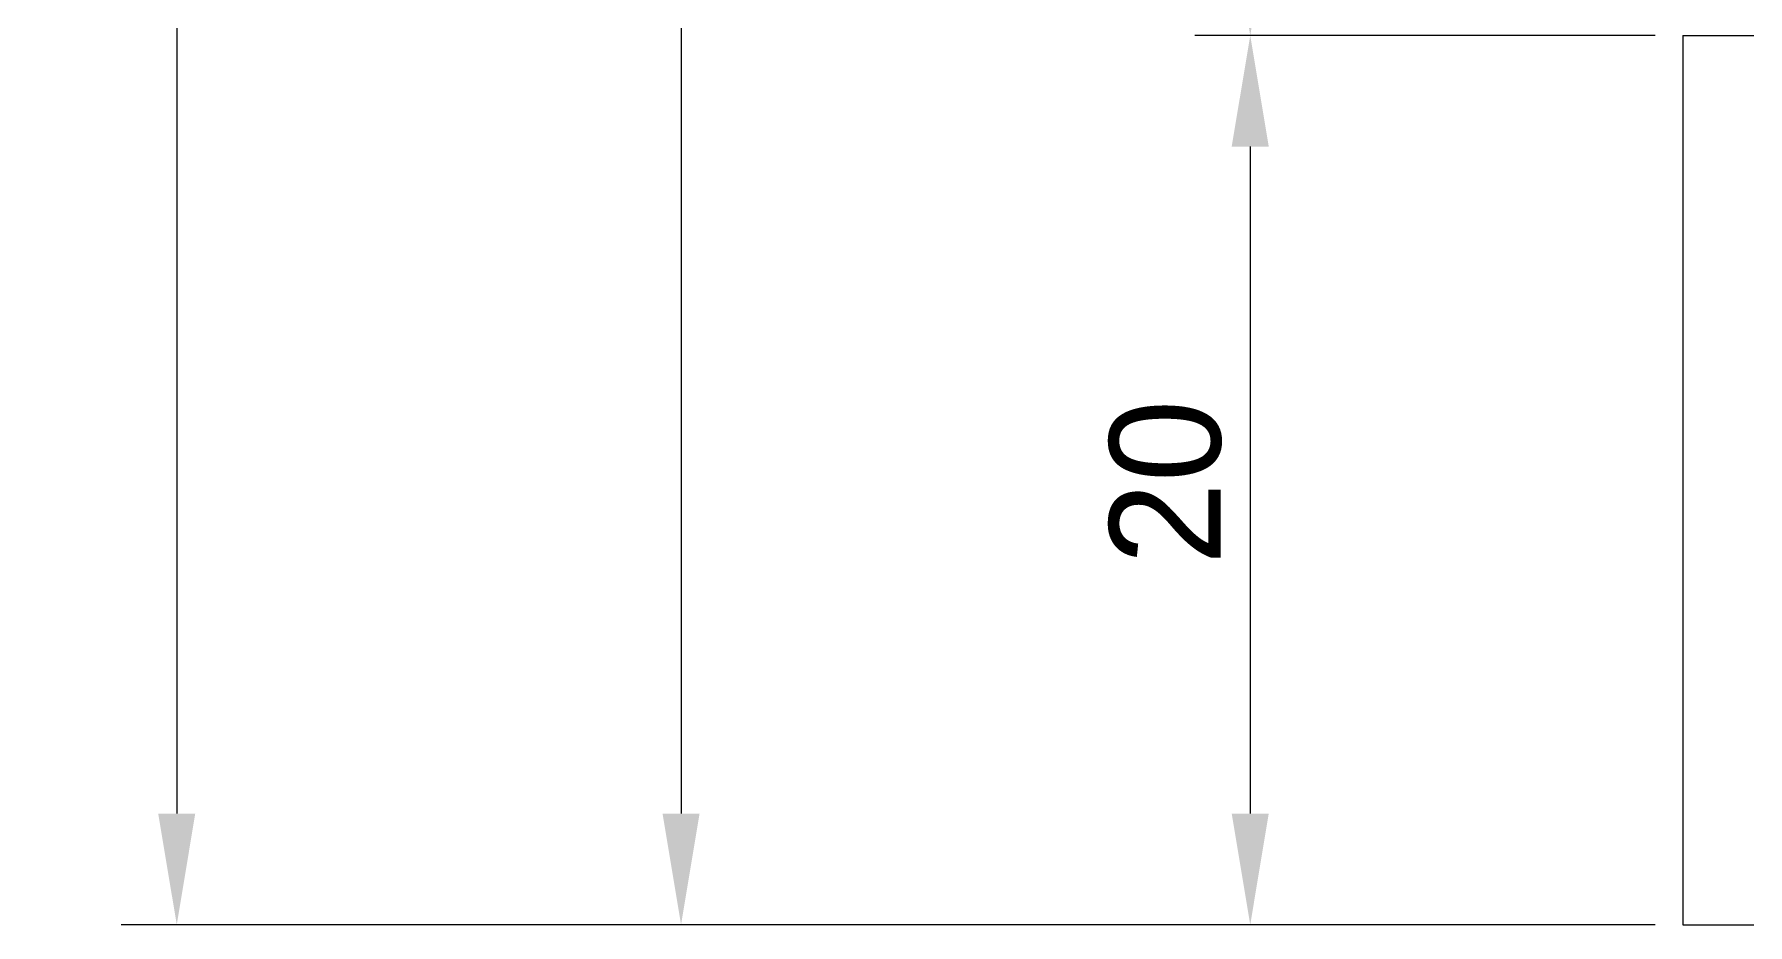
# Model space of a CAD drawing. Extents: x -37 to 181, y -12 to 208.
# Drawn here: x -37.08 to 1.46, y 130 to 150.03 of the extents above; entities that cross this region are included whole.
import ezdxf

# ---------------------------------------------------------------- set-up
doc = ezdxf.new("R2010")
doc.units = 0
doc.layers.get('0').update_dxf_attribs({"linetype": 'CONTINUOUS'})
doc.layers.get('DEFPOINTS').update_dxf_attribs({"linetype": 'CONTINUOUS'})
doc.layers.add('A', color=10, linetype='CONTINUOUS')
doc.layers.add('DIM', color=144, linetype='CONTINUOUS')
doc.dimstyles.get("Standard").update_dxf_attribs({"dimtxt": 0.18, "dimasz": 0.18, "dimexe": 0.18, "dimexo": 0.0625, "dimgap": 0.09, "dimtad": 0, "dimtih": 1, "dimtoh": 1, "dimzin": 0, "dimcen": 0.09, "dimazin": 3, "dimtfac": 1, "dimtofl": 0, "dimtmove": 0, "dimatfit": 3})

# ---------------------------------------------------------------- blocks, each defined once
blk = doc.blocks.new('*U60')
at = {"layer": 'DIM', "color": 0}
blk.add_text('10', height=2.5, rotation=90, dxfattribs=at).set_placement((-10.399, 152.951))
blk = doc.blocks.new('*D10')
at = {"layer": 'DEFPOINTS', "color": 0}
for p in [(0, 160), (-9.731, 150), (0, 150)]:
    blk.add_point(p, dxfattribs=at)
at = {"layer": 'DIM', "color": 0}
for p, q in [((-0.625, 160), (-10.981, 160)), ((-9.731, 157.5), (-9.731, 152.5)), ((-0.625, 150), (-10.981, 150))]:
    blk.add_line(p, q, dxfattribs=at)
for points in [[(-10.148, 157.5), (-9.315, 157.5), (-9.731, 160)], [(-10.148, 152.5), (-9.315, 152.5), (-9.731, 150)]]:
    blk.add_solid(points, dxfattribs=at)
blk.add_blockref('*U60', (0, 0))
blk = doc.blocks.new('*U61')
at = {"layer": 'DIM', "color": 0}
blk.add_text('20', height=2.5, rotation=90, dxfattribs=at).set_placement((-10.399, 138.09))
blk = doc.blocks.new('*D11')
at = {"layer": 'DEFPOINTS', "color": 0}
for p in [(0, 150), (-9.731, 130), (0, 130)]:
    blk.add_point(p, dxfattribs=at)
at = {"layer": 'DIM', "color": 0}
for p, q in [((-0.625, 150), (-10.981, 150)), ((-9.731, 147.5), (-9.731, 132.5)), ((-0.625, 130), (-10.981, 130))]:
    blk.add_line(p, q, dxfattribs=at)
for points in [[(-10.148, 147.5), (-9.315, 147.5), (-9.731, 150)], [(-10.148, 132.5), (-9.315, 132.5), (-9.731, 130)]]:
    blk.add_solid(points, dxfattribs=at)
blk.add_blockref('*U61', (0, 0))
blk = doc.blocks.new('*U62')
at = {"layer": 'DIM', "color": 0}
blk.add_text('60', height=2.5, rotation=90, dxfattribs=at).set_placement((-34.545, 158.076))
blk = doc.blocks.new('*D12')
at = {"layer": 'DEFPOINTS', "color": 0}
for p in [(0, 190), (-33.877, 130), (0, 130)]:
    blk.add_point(p, dxfattribs=at)
at = {"layer": 'DIM', "color": 0}
for p, q in [((-0.625, 190), (-35.127, 190)), ((-33.877, 187.5), (-33.877, 132.5)), ((-0.625, 130), (-35.127, 130))]:
    blk.add_line(p, q, dxfattribs=at)
for points in [[(-34.294, 187.5), (-33.461, 187.5), (-33.877, 190)], [(-34.294, 132.5), (-33.461, 132.5), (-33.877, 130)]]:
    blk.add_solid(points, dxfattribs=at)
blk.add_blockref('*U62', (0, 0))
blk = doc.blocks.new('*U76')
at = {"layer": 'DIM', "color": 0}
blk.add_text('50', height=2.5, rotation=90, dxfattribs=at).set_placement((-23.201, 153.069))
blk = doc.blocks.new('*D36')
at = {"layer": 'DEFPOINTS', "color": 0}
for p in [(-19.376, 180), (-22.534, 130), (0, 130)]:
    blk.add_point(p, dxfattribs=at)
at = {"layer": 'DIM', "color": 0}
for p, q in [((-20.001, 180), (-23.784, 180)), ((-22.534, 177.5), (-22.534, 132.5)), ((-0.625, 130), (-23.784, 130))]:
    blk.add_line(p, q, dxfattribs=at)
for points in [[(-22.95, 177.5), (-22.117, 177.5), (-22.534, 180)], [(-22.95, 132.5), (-22.117, 132.5), (-22.534, 130)]]:
    blk.add_solid(points, dxfattribs=at)
blk.add_blockref('*U76', (0, 0))

msp = doc.modelspace()

# ---------------------------------------------------------------- linework, layer by layer
at = {"layer": 'A'}
for p, q in [((0, 150), (0, 130)), ((0, 150), (40, 150)), ((0, 130), (40, 130))]:
    msp.add_line(p, q, dxfattribs=at)

# ---------------------------------------------------------------- dimensions: what is measured, and where the dimension line sits
at = {"layer": 'DIM'}
dim = msp.add_linear_dim(base=(-33.877, 130), p1=(0, 190), p2=(0, 130), angle=90, dimstyle='Standard', dxfattribs=at)
dim.commit()
dim.dimension.update_dxf_attribs({"geometry": '*D12', "text_midpoint": (-33.877, 160), "dimtype": 128})
for base, p1, p2, picture, middle in [((-22.534, 130), (-19.376, 180), (0, 130), '*D36', (-24.435, 155)), ((-9.731, 150), (0, 160), (0, 150), '*D10', (-11.633, 155)), ((-9.731, 130), (0, 150), (0, 130), '*D11', (-11.633, 140))]:
    dim = msp.add_linear_dim(base=base, p1=p1, p2=p2, angle=90, dimstyle='Standard', dxfattribs=at)
    dim.commit()
    dim.dimension.update_dxf_attribs({"geometry": picture, "text_midpoint": middle})

doc.saveas('drawing.dxf')
